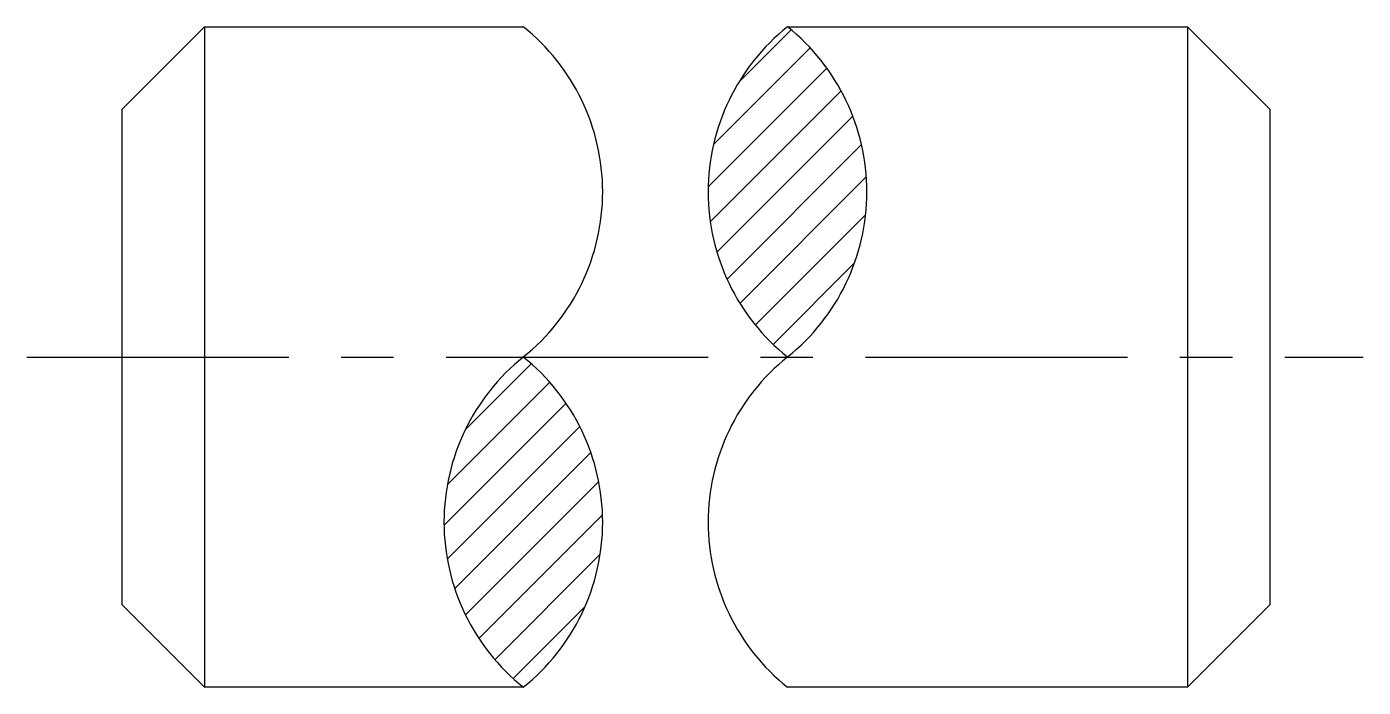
# Model space of a CAD drawing. Header units: millimetres. Extents: x -74.8 to 6.2, y -9.9 to 30.1.
import ezdxf

# ---------------------------------------------------------------- set-up
doc = ezdxf.new("R2010")
doc.units = ezdxf.units.MM
doc.header["$LTSCALE"] = 0.5
doc.linetypes.add('CENTER', pattern=[50.8, 31.75, -6.35, 6.35, -6.35])
for name, color, linetype in [('点画线', 1, 'CENTER'), ('粗实线', 7, 'Continuous'), ('细实线', 5, 'Continuous')]:
    doc.layers.add(name, color=color, linetype=linetype)

msp = doc.modelspace()

# ---------------------------------------------------------------- hatches: boundary and pattern name
at = {"layer": '细实线'}
h = msp.add_hatch(dxfattribs=at)
h.set_pattern_fill('ANSI31', color=256, scale=0.5, style=0)
h.paths.add_polyline_path([(-28.683, 30.087, 0.480625), (-28.683, 10.087, 0.480625)])
h.paths.add_polyline_path([(-44.683, 10.087, 0.480625), (-44.683, -9.913, 0.480625)])

# ---------------------------------------------------------------- linework, layer by layer
msp.add_line((-68.989, -4.913), (-63.989, -9.913))
at = {"layer": '点画线'}
msp.add_line((-74.763, 10.087), (6.193, 10.087), dxfattribs=at)
at = {"layer": '粗实线'}
for p, q in [((-68.989, 25.087), (-63.989, 30.087)), ((-63.989, 30.087), (-44.683, 30.087)), ((-63.989, 30.087), (-63.989, -9.913)), ((-28.683, 30.087), (-4.461, 30.087)), ((-4.461, 30.087), (0.539, 25.087)), ((-4.461, 30.087), (-4.461, -9.913)), ((-68.989, -4.913), (-68.989, 25.087)), ((0.539, 25.087), (0.539, -4.913)), ((-4.461, -9.913), (0.539, -4.913)), ((-44.683, -9.913), (-63.989, -9.913)), ((-4.461, -9.913), (-28.683, -9.913))]:
    msp.add_line(p, q, dxfattribs=at)
for centre, start, end in [((-52.683, 20.087), 308.65981, 51.34019), ((-20.683, 20.087), 128.65981, 231.34019), ((-36.683, 20.087), 308.65981, 51.34019), ((-36.683, 0.087), 128.65981, 231.34019), ((-52.683, 0.087), 308.65981, 51.34019), ((-20.683, 0.087), 128.65981, 231.34019)]:
    msp.add_arc(centre, 12.806, start, end, dxfattribs=at)

doc.saveas('drawing.dxf')
